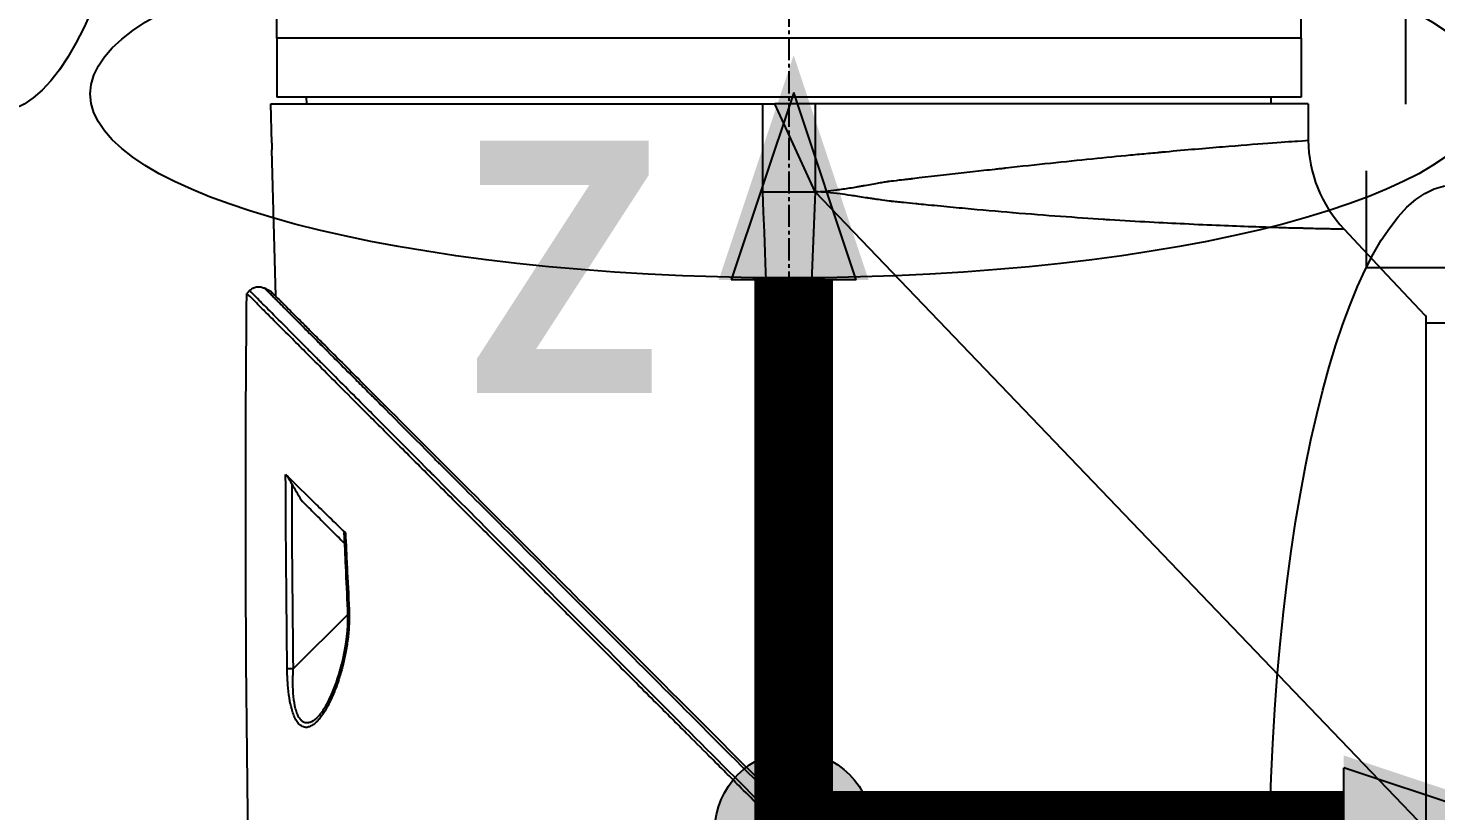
# Model space of a CAD drawing. Header units: millimetres. Extents: x 0 to 4378, y 0 to 2376.
# Drawn here: x 1476.4 to 1583.6, y 1590.4 to 1649.9 of the extents above; entities that cross this region are included whole.
import ezdxf

# ---------------------------------------------------------------- set-up
doc = ezdxf.new("R2010")
doc.units = ezdxf.units.MM
doc.header["$LTSCALE"] = 0.2
doc.linetypes.add('CENTER2', pattern=[1.125, 0.75, -0.125, 0.125, -0.125])
for name, color, linetype in [('02_Center Line', 1, 'CENTER2'), ('07_Special Line2', 76, 'Continuous'), ('12_Before Rev.Num.', 5, 'Continuous'), ('13_After Rev.Num.', 6, 'Continuous')]:
    doc.layers.add(name, color=color, linetype=linetype)
doc.layers.add('14_Mark', color=7, linetype='Continuous', true_color=0xe03c31)
doc.styles.add('Rainbow-5.0 Style', font='malgunsl.ttf')
doc.dimstyles.new('Rainbow-5.0 Style', dxfattribs={"dimtxt": 4, "dimasz": 2.5, "dimexe": 1, "dimexo": 1, "dimgap": 1, "dimtad": 1, "dimdsep": 46, "dimtxsty": 'Rainbow-5.0 Style', "dimcen": 0, "dimclrd": 251, "dimclre": 251, "dimclrt": 7, "dimazin": 3, "dimtp": 0.1, "dimtm": 0.1, "dimtfac": 0.61, "dimtmove": 0, "dimatfit": 3, "dimfxl": 1, "dimlwd": -1, "dimlwe": -1, "dimarcsym": 1})

# ---------------------------------------------------------------- blocks, each defined once
blk = doc.blocks.new('*D124')
at = {"color": 251, "linetype": 'ByBlock', "transparency": 16777216}
for p, q in [((1534.35, 1744.32), (1534.35, 1816.22)), ((1645.05, 1633.62), (1645.05, 1816.22)), ((1544.35, 1812.22), (1635.05, 1812.22))]:
    blk.add_line(p, q, dxfattribs=at)
at = {"color": 251, "transparency": 16777216}
for points in [[(1544.35, 1813.88), (1544.35, 1810.55), (1534.35, 1812.22)], [(1635.05, 1813.88), (1635.05, 1810.55), (1645.05, 1812.22)]]:
    blk.add_solid(points, dxfattribs=at)
at = {"layer": 'Defpoints', "color": 0, "transparency": 16777216}
for p in [(1645.05, 1812.22), (1534.35, 1740.32), (1645.05, 1629.62)]:
    blk.add_point(p, dxfattribs=at)
at = {"color": 7, "transparency": 16777216, "insert": (1589.7, 1824.54), "char_height": 16, "attachment_point": 5, "style": 'Rainbow-5.0 Style'}
blk.add_mtext('110.7', dxfattribs=at)
blk = doc.blocks.new('A$C51789057')
for p, q in [((-149.7, 1046.9), (-149.7, 1048.4)), ((-71.7, 1046.9), (-71.7, 1048.4)), ((-71.7, 1046.9), (-149.7, 1046.9)), ((-71.7, 1046.9), (-149.7, 1046.9)), ((-149.7, 1046.9), (-149.7, 1042.4)), ((-71.7, 1046.9), (-71.7, 1042.4)), ((-150.15, 1041.9), (-112.7, 1041.9)), ((-150.07, 1038.9), (-150.15, 1041.9)), ((-71.7, 1042.4), (-149.7, 1042.4)), ((-147.41, 1041.9), (-147.42, 1042.4)), ((-112.7, 1041.9), (-111.78, 1041.9)), ((-112.7, 1035.2), (-112.7, 1041.9)), ((-108.7, 1041.9), (-111.78, 1041.9)), ((-108.7, 1035.2), (-111.78, 1041.9)), ((-71.18, 1041.9), (-108.7, 1041.9)), ((-108.7, 1041.9), (-108.7, 1035.2)), ((-73.99, 1041.9), (-73.98, 1042.4)), ((-71.18, 1041.9), (-71.16, 1039.12)), ((-149.77, 1027.25), (-150.06, 1038.4)), ((-112.7, 1035.2), (-108.7, 1035.2)), ((-108.7, 1035.2), (-110.6, 988.58)), ((-62.2, 986.72), (-108.7, 1035.2)), ((-68.44, 1032.35), (-65.56, 1029.3)), ((-65.56, 1029.3), (-65.57, 1029.3)), ((-62.27, 1025.8), (-65.57, 1029.3)), ((-151.77, 1027.68), (-151.98, 1027.47)), ((-150.19, 1027.43), (-150.19, 1027.43)), ((-62.2, 1025.73), (-62.2, 986.72)), ((-149.73, 1025.63), (-149.73, 1025.63)), ((-60.7, 1025.2), (-62.2, 1025.2)), ((-146.99, 1010.89), (-146.99, 1010.89)), ((-148.45, 998.9), (-144.27, 1003.07)), ((-111.34, 1001.88), (-111.34, 1001.88)), ((-148.89, 998.46), (-148.89, 998.46)), ((-111.15, 997.21), (-111.15, 997.21)), ((-146.54, 995.28), (-146.54, 995.28)), ((-147.55, 994.46), (-147.55, 994.46)), ((-110.6, 988.58), (-110.62, 988.1))]:
    blk.add_line(p, q)
blk.add_arc((-61.16, 1039.21), 10, 180.5, 223.2998)
for centre, major_axis, ratio, start_param, end_param in [((-62.26, 1025.81), (0.645, -0.685), 0.008693, 4.712313, 4.818503), ((-62.26, 1025.81), (-0.645, 0.685), 0.008695, 1.57072, 1.676912), ((785.76, 1050.58), (813.93, -452.4), 0.999756, 3.693419, 3.696148), ((-143.95, 1006.71), (-0.499, -0.023), 0.017721, 5.66269, 6.283185), ((766.21, 1049.66), (798.98, -438.97), 0.999758, 3.691233, 3.694845), ((-143.79, 1003.43), (-0.499, -0.025), 0.017652, 5.653988, 6.283186)]:
    blk.add_ellipse(centre, major_axis=major_axis, ratio=ratio, start_param=start_param, end_param=end_param)
for points, knots in [([(-150.07, 1038.9), (-150.07, 1038.85), (-150.07, 1038.8), (-150.06, 1038.69), (-150.06, 1038.64), (-150.06, 1038.55), (-150.06, 1038.51), (-150.06, 1038.45), (-150.06, 1038.42), (-150.06, 1038.41), (-150.06, 1038.4), (-150.06, 1038.4), (-150.06, 1038.4), (-150.06, 1038.4), (-150.06, 1038.4), (-150.06, 1038.4), (-150.06, 1038.4), (-150.06, 1038.4)], [-0.15745551, -0.15745551, -0.15745551, -0.15745551, -0.14166117, -0.14166117, -0.12412913, -0.12412913, -0.1081014, -0.1081014, -0.0880942, -0.0880942, -0.08251292, -0.08251292, -0.08028474, -0.08028474, -0.07872837, -0.07872837, -0.07872826, -0.07872826, -0.07872826, -0.07872826]), ([(-108.7, 1035.2), (-108.23, 1035.22), (-107.68, 1035.27), (-106.75, 1035.39), (-106.42, 1035.44), (-105.89, 1035.52), (-105.62, 1035.56), (-105.29, 1035.62), (-105.13, 1035.65), (-105.04, 1035.67), (-105.01, 1035.67), (-104.98, 1035.68), (-104.97, 1035.68), (-104.53, 1035.76), (-104.16, 1035.83), (-103.7, 1035.91), (-103.56, 1035.93), (-103.37, 1035.96), (-103.29, 1035.97), (-103.19, 1035.99), (-103.15, 1035.99), (-103.13, 1036), (-103.12, 1036), (-103.11, 1036), (-103.11, 1036), (-103.03, 1036.01), (-102.83, 1036.03), (-102.37, 1036.09), (-102.19, 1036.11), (-101.87, 1036.15), (-101.76, 1036.16), (-101.59, 1036.18), (-101.49, 1036.19), (-101.38, 1036.2), (-101.32, 1036.21), (-101.29, 1036.21), (-101.28, 1036.22), (-101.27, 1036.22), (-100, 1036.37), (-98.77, 1036.51), (-97, 1036.71), (-96.42, 1036.77), (-95.57, 1036.87), (-95.15, 1036.91), (-94.66, 1036.97), (-94.42, 1036.99), (-94.3, 1037.01), (-94.25, 1037.01), (-94.22, 1037.02), (-94.2, 1037.02), (-91.86, 1037.28), (-89.66, 1037.51), (-86.61, 1037.82), (-85.63, 1037.91), (-84.23, 1038.05), (-83.78, 1038.09), (-83.11, 1038.15), (-82.78, 1038.18), (-82.41, 1038.22), (-82.22, 1038.24), (-82.13, 1038.24), (-82.09, 1038.25), (-82.06, 1038.25), (-82.05, 1038.25), (-80.47, 1038.4), (-79, 1038.52), (-76.37, 1038.74), (-75.21, 1038.83), (-73.27, 1038.98), (-72.5, 1039.03), (-71.44, 1039.1), (-71.16, 1039.12), (-71.16, 1039.12)], [0, 0, 0, 0, 0.03125, 0.03125, 0.046875, 0.046875, 0.054688, 0.058594, 0.060547, 0.061523, 0.062012, 0.062012, 0.0625, 0.0625, 0.078125, 0.078125, 0.085938, 0.085938, 0.089844, 0.091797, 0.092773, 0.093262, 0.093506, 0.093506, 0.09375, 0.09375, 0.109375, 0.109375, 0.117188, 0.117188, 0.121094, 0.121094, 0.123047, 0.124023, 0.124512, 0.124878, 0.124878, 0.125, 0.125, 0.1875, 0.1875, 0.21875, 0.21875, 0.234375, 0.242188, 0.246094, 0.248047, 0.249023, 0.249023, 0.25, 0.25, 0.375, 0.375, 0.4375, 0.4375, 0.46875, 0.46875, 0.484375, 0.492188, 0.496094, 0.498047, 0.499023, 0.499023, 0.5, 0.5, 0.625, 0.625, 0.75, 0.75, 0.875, 0.875, 1, 1, 1, 1]), ([(-68.44, 1032.35), (-68.44, 1032.35), (-68.49, 1032.35), (-68.62, 1032.35), (-68.69, 1032.35), (-68.77, 1032.36), (-68.87, 1032.36), (-68.92, 1032.36), (-68.98, 1032.36), (-69.04, 1032.36), (-69.07, 1032.36), (-69.1, 1032.36), (-69.13, 1032.36), (-69.15, 1032.36), (-69.17, 1032.36), (-69.19, 1032.36), (-69.19, 1032.36), (-69.2, 1032.36), (-69.21, 1032.36), (-69.22, 1032.36), (-69.22, 1032.36), (-69.23, 1032.36), (-69.23, 1032.36), (-69.23, 1032.36), (-69.23, 1032.36), (-69.23, 1032.36), (-69.24, 1032.36), (-69.24, 1032.36), (-69.36, 1032.37), (-69.49, 1032.37), (-69.66, 1032.37), (-69.74, 1032.37), (-69.83, 1032.38), (-69.92, 1032.38), (-69.97, 1032.38), (-70.02, 1032.38), (-70.07, 1032.38), (-70.1, 1032.38), (-70.13, 1032.38), (-70.15, 1032.38), (-70.17, 1032.38), (-70.18, 1032.38), (-70.19, 1032.38), (-70.2, 1032.38), (-70.21, 1032.38), (-70.22, 1032.38), (-70.22, 1032.38), (-70.23, 1032.38), (-70.23, 1032.38), (-70.23, 1032.38), (-70.24, 1032.38), (-70.24, 1032.38), (-70.38, 1032.39), (-70.55, 1032.39), (-70.78, 1032.4), (-70.89, 1032.4), (-71.02, 1032.4), (-71.16, 1032.41), (-71.23, 1032.41), (-71.3, 1032.41), (-71.38, 1032.41), (-71.41, 1032.41), (-71.45, 1032.41), (-71.49, 1032.41), (-71.51, 1032.42), (-71.53, 1032.42), (-71.55, 1032.42), (-71.57, 1032.42), (-71.58, 1032.42), (-71.59, 1032.42), (-71.6, 1032.42), (-71.61, 1032.42), (-71.62, 1032.42), (-71.98, 1032.43), (-72.33, 1032.44), (-72.63, 1032.44), (-72.92, 1032.45), (-73.17, 1032.46), (-73.36, 1032.47), (-73.36, 1032.47), (-73.36, 1032.47), (-73.37, 1032.47), (-73.37, 1032.47), (-73.39, 1032.47), (-73.4, 1032.47), (-73.73, 1032.48), (-74.06, 1032.49), (-74.4, 1032.5), (-74.73, 1032.51), (-75.07, 1032.52), (-75.4, 1032.53), (-75.42, 1032.53), (-75.44, 1032.53), (-75.47, 1032.53), (-76.21, 1032.56), (-77.01, 1032.59), (-77.87, 1032.63), (-78.72, 1032.66), (-79.62, 1032.7), (-80.58, 1032.75), (-80.59, 1032.75), (-80.59, 1032.75), (-80.6, 1032.75), (-82.24, 1032.83), (-84.13, 1032.93), (-86.3, 1033.06), (-86.45, 1033.07), (-86.61, 1033.08), (-86.77, 1033.09), (-88.81, 1033.23), (-91.1, 1033.39), (-93.64, 1033.6), (-93.65, 1033.61), (-93.66, 1033.61), (-93.67, 1033.61), (-94.84, 1033.7), (-96.05, 1033.81), (-97.28, 1033.92), (-97.89, 1033.98), (-98.52, 1034.04), (-99.14, 1034.1), (-99.46, 1034.13), (-99.78, 1034.16), (-100.09, 1034.19), (-100.33, 1034.21), (-100.57, 1034.24), (-100.81, 1034.26), (-100.89, 1034.27), (-100.97, 1034.28), (-101.05, 1034.28), (-101.36, 1034.31), (-101.68, 1034.35), (-101.99, 1034.38), (-102.15, 1034.39), (-102.31, 1034.41), (-102.47, 1034.43), (-102.55, 1034.43), (-102.63, 1034.44), (-102.71, 1034.45), (-102.75, 1034.46), (-102.79, 1034.46), (-102.83, 1034.46), (-102.86, 1034.47), (-102.9, 1034.47), (-102.94, 1034.48), (-102.96, 1034.48), (-102.96, 1034.48), (-102.96, 1034.48), (-103.09, 1034.49), (-103.3, 1034.52), (-103.61, 1034.56), (-103.77, 1034.59), (-103.96, 1034.61), (-104.17, 1034.65), (-104.27, 1034.66), (-104.38, 1034.68), (-104.5, 1034.7), (-104.56, 1034.71), (-104.62, 1034.71), (-104.69, 1034.72), (-104.72, 1034.73), (-104.75, 1034.73), (-104.78, 1034.74), (-104.8, 1034.74), (-104.81, 1034.74), (-104.83, 1034.75), (-104.84, 1034.75), (-104.84, 1034.75), (-104.85, 1034.75), (-104.86, 1034.75), (-104.87, 1034.75), (-104.88, 1034.75), (-105.28, 1034.82), (-105.64, 1034.87), (-105.96, 1034.92), (-106.28, 1034.97), (-106.56, 1035.01), (-106.8, 1035.04), (-106.8, 1035.04), (-106.8, 1035.04), (-106.81, 1035.04), (-107.15, 1035.08), (-107.48, 1035.12), (-107.79, 1035.14), (-108.11, 1035.17), (-108.41, 1035.19), (-108.7, 1035.2)], [0, 0, 0, 0, 0.0625, 0.0625, 0.0625, 0.09375, 0.09375, 0.09375, 0.109375, 0.109375, 0.109375, 0.117187, 0.117187, 0.117187, 0.121094, 0.121094, 0.121094, 0.123047, 0.123047, 0.123047, 0.124023, 0.124023, 0.124023, 0.124512, 0.124512, 0.124512, 0.125, 0.125, 0.125, 0.15625, 0.15625, 0.15625, 0.171875, 0.171875, 0.171875, 0.179687, 0.179687, 0.179687, 0.183594, 0.183594, 0.183594, 0.185547, 0.185547, 0.185547, 0.186523, 0.186523, 0.186523, 0.187256, 0.187256, 0.187256, 0.1875, 0.1875, 0.1875, 0.21875, 0.21875, 0.21875, 0.234375, 0.234375, 0.234375, 0.242187, 0.242187, 0.242187, 0.246094, 0.246094, 0.246094, 0.248047, 0.248047, 0.248047, 0.249023, 0.249023, 0.249023, 0.25, 0.25, 0.25, 0.28125, 0.28125, 0.28125, 0.312012, 0.312012, 0.312012, 0.312378, 0.312378, 0.312378, 0.313476, 0.313476, 0.313476, 0.34375, 0.34375, 0.34375, 0.373047, 0.373047, 0.373047, 0.375, 0.375, 0.375, 0.4375, 0.4375, 0.4375, 0.499512, 0.499512, 0.499512, 0.5, 0.5, 0.5, 0.625, 0.625, 0.625, 0.633846, 0.633846, 0.633846, 0.749512, 0.749512, 0.749512, 0.75, 0.75, 0.75, 0.8125, 0.8125, 0.8125, 0.84375, 0.84375, 0.84375, 0.859375, 0.859375, 0.859375, 0.871094, 0.871094, 0.871094, 0.875, 0.875, 0.875, 0.890625, 0.890625, 0.890625, 0.898438, 0.898438, 0.898438, 0.902344, 0.902344, 0.902344, 0.904297, 0.904297, 0.904297, 0.906128, 0.906128, 0.906128, 0.907048, 0.907048, 0.907048, 0.921875, 0.921875, 0.921875, 0.929688, 0.929688, 0.929688, 0.933594, 0.933594, 0.933594, 0.935547, 0.935547, 0.935547, 0.936523, 0.936523, 0.936523, 0.937012, 0.937012, 0.937012, 0.937256, 0.937256, 0.937256, 0.9375, 0.9375, 0.9375, 0.953125, 0.953125, 0.953125, 0.968506, 0.968506, 0.968506, 0.96875, 0.96875, 0.96875, 0.984375, 0.984375, 0.984375, 1, 1, 1, 1]), ([(-151.77, 1027.68), (-151.73, 1027.71), (-151.69, 1027.75), (-151.65, 1027.77), (-151.61, 1027.8), (-151.57, 1027.83), (-151.53, 1027.86), (-151.48, 1027.88), (-151.43, 1027.9), (-151.38, 1027.92), (-151.33, 1027.94), (-151.28, 1027.95), (-151.23, 1027.96), (-151.18, 1027.97), (-151.12, 1027.97), (-151.07, 1027.97), (-151.02, 1027.97), (-150.97, 1027.97), (-150.92, 1027.96), (-150.87, 1027.95), (-150.82, 1027.94), (-150.77, 1027.93), (-150.72, 1027.91), (-150.67, 1027.9), (-150.63, 1027.88)], [0.00001, 0.00001, 0.00001, 0.00001, 0.125, 0.125, 0.125, 0.25, 0.25, 0.25, 0.375, 0.375, 0.375, 0.5, 0.5, 0.5, 0.625, 0.625, 0.625, 0.75, 0.75, 0.75, 0.875, 0.875, 0.875, 1, 1, 1, 1]), ([(-150.63, 1027.88), (-150.63, 1027.87), (-150.56, 1027.81), (-150.4, 1027.65), (-150.4, 1027.64), (-150.39, 1027.64), (-150.39, 1027.63), (-150.3, 1027.55), (-150.19, 1027.44), (-150.06, 1027.3), (-149.99, 1027.23), (-149.91, 1027.16), (-149.83, 1027.08), (-149.79, 1027.03), (-149.75, 1026.99), (-149.7, 1026.95), (-149.68, 1026.92), (-149.66, 1026.9), (-149.64, 1026.88), (-149.64, 1026.88), (-149.63, 1026.88), (-149.63, 1026.88), (-149.61, 1026.85), (-149.58, 1026.82), (-149.56, 1026.81), (-149.34, 1026.59), (-149.03, 1026.27), (-148.56, 1025.8), (-148.32, 1025.56), (-148.05, 1025.29), (-147.72, 1024.96), (-147.56, 1024.8), (-147.39, 1024.62), (-147.2, 1024.43), (-147.1, 1024.34), (-147.01, 1024.24), (-146.91, 1024.14), (-146.86, 1024.09), (-146.81, 1024.04), (-146.75, 1023.99), (-146.73, 1023.97), (-146.71, 1023.95), (-146.69, 1023.93), (-146.69, 1023.92), (-146.68, 1023.92), (-146.68, 1023.91), (-146.65, 1023.88), (-146.6, 1023.83), (-146.6, 1023.83), (-146.45, 1023.69), (-146.07, 1023.31), (-145.38, 1022.61), (-145.03, 1022.26), (-144.61, 1021.84), (-144.09, 1021.32), (-143.83, 1021.06), (-143.54, 1020.77), (-143.23, 1020.46), (-143.08, 1020.31), (-142.92, 1020.14), (-142.75, 1019.98), (-142.67, 1019.89), (-142.58, 1019.81), (-142.49, 1019.72), (-142.45, 1019.68), (-142.41, 1019.63), (-142.36, 1019.59), (-142.35, 1019.57), (-142.33, 1019.55), (-142.31, 1019.54), (-142.31, 1019.53), (-142.3, 1019.53), (-142.29, 1019.52), (-142.27, 1019.49), (-142.23, 1019.46), (-142.22, 1019.45), (-141.54, 1018.76), (-140.18, 1017.41), (-137.94, 1015.16), (-137.78, 1015), (-137.62, 1014.83), (-137.45, 1014.66), (-137.36, 1014.58), (-137.28, 1014.49), (-137.19, 1014.41), (-137.14, 1014.36), (-137.1, 1014.32), (-137.06, 1014.27), (-137.04, 1014.25), (-137.01, 1014.23), (-136.99, 1014.21), (-136.96, 1014.18), (-136.93, 1014.15), (-136.92, 1014.14), (-134.34, 1011.56), (-130.97, 1008.18), (-126.74, 1003.94), (-126.1, 1003.3), (-125.43, 1002.64), (-124.75, 1001.95), (-120.95, 998.15), (-116.53, 993.72), (-111.58, 988.77)], [0, 0, 0, 0, 0.06075, 0.06075, 0.06075, 0.0625, 0.0625, 0.0625, 0.09375, 0.09375, 0.09375, 0.109375, 0.109375, 0.109375, 0.117188, 0.117188, 0.117188, 0.120939, 0.120939, 0.120939, 0.121094, 0.121094, 0.121094, 0.125, 0.125, 0.125, 0.1875, 0.1875, 0.1875, 0.21875, 0.21875, 0.21875, 0.234375, 0.234375, 0.234375, 0.242188, 0.242188, 0.242188, 0.246094, 0.246094, 0.246094, 0.247666, 0.247666, 0.247666, 0.248047, 0.248047, 0.248047, 0.25, 0.25, 0.25, 0.3125, 0.3125, 0.3125, 0.34375, 0.34375, 0.34375, 0.359375, 0.359375, 0.359375, 0.367187, 0.367187, 0.367187, 0.371094, 0.371094, 0.371094, 0.373047, 0.373047, 0.373047, 0.373765, 0.373765, 0.373765, 0.374023, 0.374023, 0.374023, 0.37516, 0.37516, 0.37516, 0.484375, 0.484375, 0.484375, 0.492187, 0.492187, 0.492187, 0.496094, 0.496094, 0.496094, 0.498047, 0.498047, 0.498047, 0.498931, 0.498931, 0.498931, 0.5, 0.5, 0.5, 0.75, 0.75, 0.75, 0.788006, 0.788006, 0.788006, 1, 1, 1, 1]), ([(-111.59, 987.09), (-111.63, 987.13), (-111.68, 987.18), (-111.77, 987.27), (-111.82, 987.32), (-111.95, 987.45), (-112.05, 987.55), (-112.32, 987.82), (-112.5, 988), (-112.81, 988.31), (-112.93, 988.43), (-113.54, 989.04), (-114.03, 989.53), (-114.84, 990.34), (-115.17, 990.67), (-115.93, 991.43), (-116.36, 991.86), (-117.37, 992.87), (-117.94, 993.44), (-119.29, 994.78), (-120.05, 995.55), (-121.83, 997.33), (-122.84, 998.34), (-124.41, 999.91), (-124.99, 1000.49), (-126.21, 1001.71), (-126.85, 1002.35), (-127.84, 1003.34), (-128.18, 1003.68), (-129.3, 1004.8), (-130.07, 1005.57), (-131.71, 1007.21), (-132.57, 1008.07), (-134.4, 1009.9), (-135.36, 1010.86), (-136.79, 1012.29), (-137.29, 1012.79), (-138.69, 1014.19), (-139.59, 1015.09), (-141.27, 1016.77), (-142.06, 1017.56), (-143.48, 1018.98), (-144.12, 1019.62), (-145.28, 1020.77), (-145.79, 1021.29), (-147.15, 1022.65), (-147.94, 1023.44), (-149.16, 1024.66), (-149.64, 1025.13), (-150.36, 1025.86), (-150.64, 1026.13), (-151.05, 1026.55), (-151.21, 1026.71), (-151.56, 1027.06), (-151.71, 1027.21), (-151.87, 1027.37), (-151.91, 1027.41), (-151.95, 1027.45), (-151.96, 1027.46), (-151.97, 1027.47), (-151.97, 1027.47), (-151.97, 1027.47), (-151.97, 1027.47), (-151.97, 1027.47), (-151.98, 1027.47), (-151.98, 1027.47), (-151.98, 1027.47), (-151.98, 1027.47)], [-7.729592, -7.729592, -7.729592, -7.729592, -7.71044, -7.71044, -7.69072, -7.69072, -7.65201, -7.65201, -7.574312, -7.574312, -7.522506, -7.522506, -7.315221, -7.315221, -7.177151, -7.177151, -6.993063, -6.993063, -6.7477, -6.7477, -6.420577, -6.420577, -5.984557, -5.984557, -5.735856, -5.735856, -5.451942, -5.451942, -5.300422, -5.300422, -4.9539, -4.9539, -4.557704, -4.557704, -4.105179, -4.105179, -3.863816, -3.863816, -3.40942, -3.40942, -2.98401, -2.98401, -2.611687, -2.611687, -2.28576, -2.28576, -1.715015, -1.715015, -1.28633, -1.28633, -0.964845, -0.964845, -0.723574, -0.723574, -0.36177, -0.36177, -0.180858, -0.180858, -0.090444, -0.090444, -0.045229, -0.045229, -0.022617, -0.022617, -0.011309, -0.011309, -0.000284, -0.000284, -0.000284, -0.000284]), ([(-112.28, 988.1), (-116.87, 992.7), (-121.34, 997.18), (-125.57, 1001.41), (-129.96, 1005.81), (-134.09, 1009.95), (-137.76, 1013.63), (-137.82, 1013.68), (-137.9, 1013.76), (-137.93, 1013.79), (-137.97, 1013.83), (-138.01, 1013.87), (-138.04, 1013.91), (-139.06, 1014.93), (-140.47, 1016.34), (-142.13, 1018.01), (-142.52, 1018.39), (-142.91, 1018.79), (-143.32, 1019.2), (-143.82, 1019.7), (-144.34, 1020.22), (-144.87, 1020.75), (-145.34, 1021.23), (-145.82, 1021.71), (-146.3, 1022.18), (-146.53, 1022.42), (-146.77, 1022.66), (-147.01, 1022.9), (-147.13, 1023.02), (-147.24, 1023.13), (-147.36, 1023.25), (-147.48, 1023.37), (-147.6, 1023.5), (-147.71, 1023.6), (-147.73, 1023.62), (-147.74, 1023.64), (-147.76, 1023.66), (-149.18, 1025.08), (-150.14, 1026.05), (-150.76, 1026.66), (-150.84, 1026.75), (-150.92, 1026.83), (-151, 1026.91), (-151.24, 1027.15), (-151.42, 1027.33), (-151.54, 1027.45), (-151.71, 1027.62), (-151.76, 1027.67), (-151.77, 1027.68)], [0, 0, 0, 0, 0.2431558, 0.2431558, 0.2431558, 0.4960937, 0.4960937, 0.4960937, 0.4998798, 0.4998798, 0.4998798, 0.5044509, 0.5044509, 0.5044509, 0.625, 0.625, 0.625, 0.6529348, 0.6529348, 0.6529348, 0.6875, 0.6875, 0.6875, 0.71875, 0.71875, 0.71875, 0.734375, 0.734375, 0.734375, 0.7421875, 0.7421875, 0.7421875, 0.75, 0.75, 0.75, 0.7513839, 0.7513839, 0.7513839, 0.8597114, 0.8597114, 0.8597114, 0.875, 0.875, 0.875, 0.9263298, 0.9263298, 0.9263298, 0.9999459, 0.9999459, 0.9999459, 0.9999459]), ([(-150.19, 1027.66), (-150.19, 1027.66), (-150.16, 1027.63), (-150.04, 1027.52), (-149.95, 1027.43), (-149.6, 1027.08), (-149.25, 1026.73), (-148.5, 1025.98), (-148.16, 1025.64), (-147.56, 1025.04), (-147.32, 1024.8), (-146.8, 1024.28), (-146.51, 1023.99), (-145.38, 1022.86), (-144.46, 1021.93), (-142.88, 1020.36), (-142.29, 1019.77), (-138.17, 1015.65), (-133.78, 1011.26), (-128.16, 1005.64), (-127.55, 1005.03), (-125.6, 1003.08), (-124.25, 1001.73), (-121.4, 998.88), (-119.91, 997.39), (-116.78, 994.26), (-115.15, 992.62), (-113.09, 990.57), (-112.67, 990.15), (-111.93, 989.41), (-111.64, 989.12), (-111.13, 988.61), (-110.88, 988.36), (-110.53, 988.01), (-110.5, 987.98), (-110.08, 987.56), (-109.9, 987.38), (-109.53, 987.01), (-109.34, 986.82), (-109.02, 986.5), (-108.88, 986.36), (-108.65, 986.13), (-108.55, 986.03), (-108.36, 985.84), (-108.26, 985.74), (-107.87, 985.35), (-107.57, 985.05), (-106.89, 984.37), (-106.48, 983.96), (-104.43, 981.91), (-102.79, 980.27), (-99.66, 977.14), (-98.15, 975.63), (-93.93, 971.41), (-91.23, 968.71), (-88.1, 965.58), (-87.55, 965.03), (-85.96, 963.44), (-84.93, 962.41), (-82.06, 959.54), (-80.29, 957.77), (-77.97, 955.45), (-77.31, 954.79), (-76.14, 953.62), (-75.61, 953.09), (-74.67, 952.15), (-74.24, 951.72), (-73.14, 950.62), (-72.49, 949.97), (-71.5, 948.98), (-71.12, 948.6), (-70.66, 948.14), (-70.54, 948.02), (-70.24, 947.72), (-70.07, 947.55), (-69.7, 947.18), (-69.53, 947.01), (-69.35, 946.83), (-69.31, 946.79), (-69.27, 946.75), (-69.26, 946.74), (-69.25, 946.73), (-69.24, 946.72), (-69.24, 946.72), (-69.24, 946.72), (-69.24, 946.72), (-69.24, 946.72), (-69.24, 946.72), (-69.24, 946.72), (-69.24, 946.72)], [0, 0, 0, 0, 0.264332, 0.264332, 0.528758, 0.528758, 1.056139, 1.056139, 1.406505, 1.406505, 1.606603, 1.606603, 1.835356, 1.835356, 2.445847, 2.445847, 2.794554, 2.794554, 4.769924, 4.769924, 5.00797, 5.00797, 5.526041, 5.526041, 6.089229, 6.089229, 6.695329, 6.695329, 6.850985, 6.850985, 6.965758, 6.965758, 7.072004, 7.072004, 7.117238, 7.117238, 7.152898, 7.152898, 7.188974, 7.188974, 7.2161, 7.2161, 7.234487, 7.234487, 7.254339, 7.254339, 7.310164, 7.310164, 7.395171, 7.395171, 7.733586, 7.733586, 8.048233, 8.048233, 8.627304, 8.627304, 8.751092, 8.751092, 8.989797, 8.989797, 9.432477, 9.432477, 9.613385, 9.613385, 9.771568, 9.771568, 9.909899, 9.909899, 10.152258, 10.152258, 10.334616, 10.334616, 10.403043, 10.403043, 10.523121, 10.523121, 10.703617, 10.703617, 10.793786, 10.793786, 10.838901, 10.838901, 10.861447, 10.861447, 10.872715, 10.872715, 10.878346, 10.878346, 10.883825, 10.883825, 10.883825, 10.883825]), ([(-149.02, 1013.68), (-149.01, 1013.67), (-148.99, 1013.65), (-148.96, 1013.62), (-148.95, 1013.59), (-148.89, 1013.52), (-148.84, 1013.45), (-148.72, 1013.26), (-148.64, 1013.13), (-148.56, 1012.99)], [0, 0, 0, 0, 0.00895126, 0.00895126, 0.01944765, 0.01944765, 0.04220813, 0.04220813, 0.0762287, 0.0762287, 0.0762287, 0.0762287]), ([(-149.02, 1013.68), (-148.56, 1013.25), (-147.87, 1012.56), (-146.32, 1011.05), (-145.48, 1010.25), (-144.47, 1009.24)], [0.0000029, 0.0000029, 0.0000029, 0.0000029, 0.3832328, 0.3832328, 0.6375563, 0.6375563, 0.6375563, 0.6375563]), ([(-148.56, 1012.99), (-148.44, 1012.78), (-148.32, 1012.58), (-148.08, 1012.16), (-147.96, 1011.95), (-147.84, 1011.75)], [-0.1435857, -0.1435857, -0.1435857, -0.1435857, -0.0718018, -0.0718018, -0.0000074, -0.0000074, -0.0000074, -0.0000074]), ([(-147.84, 1011.75), (-147.54, 1011.44), (-147.23, 1011.13), (-146.89, 1010.8), (-146.51, 1010.41), (-146.11, 1010.01), (-145.7, 1009.6), (-145.68, 1009.58), (-145.67, 1009.57), (-145.66, 1009.56), (-145.29, 1009.19), (-144.91, 1008.82), (-144.52, 1008.43)], [0.0000092, 0.0000092, 0.0000092, 0.0000092, 0.2496691, 0.2496691, 0.2496691, 0.5366951, 0.5366951, 0.5366951, 0.5448948, 0.5448948, 0.5448948, 0.7978255, 0.7978255, 0.7978255, 0.7978255]), ([(-144.56, 1009.25), (-144.56, 1009.27), (-144.56, 1009.28), (-144.55, 1009.29), (-144.54, 1009.29), (-144.52, 1009.28), (-144.51, 1009.27), (-144.49, 1009.26), (-144.48, 1009.25), (-144.47, 1009.24)], [0.12759986, 0.12759986, 0.12759986, 0.12759986, 0.14159583, 0.14159583, 0.15768994, 0.15768994, 0.1672569, 0.1672569, 0.17680899, 0.17680899, 0.17680899, 0.17680899]), ([(-144.19, 1003.41), (-144.17, 1003.05), (-144.17, 1002.66), (-144.19, 1002.29), (-144.21, 1001.9), (-144.24, 1001.52), (-144.28, 1001.18), (-144.28, 1001.16), (-144.29, 1001.15), (-144.29, 1001.14), (-144.33, 1000.79), (-144.39, 1000.44), (-144.45, 1000.1), (-144.52, 999.77), (-144.59, 999.44), (-144.67, 999.13), (-144.67, 999.11), (-144.68, 999.09), (-144.68, 999.07), (-144.77, 998.73), (-144.87, 998.41), (-144.97, 998.09), (-145.05, 997.86), (-145.13, 997.63), (-145.22, 997.39), (-145.25, 997.31), (-145.28, 997.24), (-145.31, 997.16), (-145.39, 996.96), (-145.47, 996.77), (-145.56, 996.59), (-145.67, 996.34), (-145.78, 996.13), (-145.91, 995.9), (-145.98, 995.77), (-146.05, 995.66), (-146.12, 995.55), (-146.18, 995.46), (-146.24, 995.37), (-146.31, 995.28), (-146.39, 995.17), (-146.46, 995.08), (-146.54, 995), (-146.56, 994.98), (-146.58, 994.95), (-146.6, 994.93), (-146.65, 994.88), (-146.7, 994.83), (-146.76, 994.78), (-146.85, 994.7), (-146.93, 994.64), (-147.02, 994.59), (-147.05, 994.57), (-147.09, 994.55), (-147.12, 994.53), (-147.16, 994.51), (-147.21, 994.49), (-147.27, 994.48), (-147.31, 994.47), (-147.35, 994.46), (-147.39, 994.45), (-147.48, 994.44), (-147.56, 994.45), (-147.65, 994.48), (-147.71, 994.49), (-147.76, 994.52), (-147.82, 994.56), (-147.85, 994.57), (-147.88, 994.59), (-147.91, 994.62), (-147.99, 994.68), (-148.07, 994.76), (-148.14, 994.87), (-148.21, 994.97), (-148.28, 995.09), (-148.34, 995.22), (-148.34, 995.23), (-148.35, 995.24), (-148.35, 995.25), (-148.4, 995.37), (-148.46, 995.51), (-148.5, 995.66), (-148.58, 995.91), (-148.64, 996.18), (-148.69, 996.41), (-148.7, 996.5), (-148.72, 996.58), (-148.73, 996.67), (-148.79, 997), (-148.82, 997.35), (-148.85, 997.67), (-148.85, 997.7), (-148.85, 997.73), (-148.86, 997.77), (-148.86, 997.86), (-148.87, 997.95), (-148.87, 998.05), (-148.88, 998.13), (-148.88, 998.21), (-148.89, 998.29), (-148.89, 998.3), (-148.89, 998.31), (-148.89, 998.33), (-148.89, 998.5), (-148.9, 998.67), (-148.9, 998.9)], [0, 0, 0, 0, 0.06061, 0.06061, 0.06061, 0.122541, 0.122541, 0.122541, 0.125, 0.125, 0.125, 0.18804, 0.18804, 0.18804, 0.25, 0.25, 0.25, 0.254168, 0.254168, 0.254168, 0.323919, 0.323919, 0.323919, 0.375, 0.375, 0.375, 0.39207, 0.39207, 0.39207, 0.4375, 0.4375, 0.4375, 0.5, 0.5, 0.5, 0.533908, 0.533908, 0.533908, 0.5625, 0.5625, 0.5625, 0.59375, 0.59375, 0.59375, 0.602455, 0.602455, 0.602455, 0.625, 0.625, 0.625, 0.65625, 0.65625, 0.65625, 0.669312, 0.669312, 0.669312, 0.6875, 0.6875, 0.6875, 0.700546, 0.700546, 0.700546, 0.731289, 0.731289, 0.731289, 0.75, 0.75, 0.75, 0.759109, 0.759109, 0.759109, 0.785061, 0.785061, 0.785061, 0.81088, 0.81088, 0.81088, 0.8125, 0.8125, 0.8125, 0.835978, 0.835978, 0.835978, 0.875, 0.875, 0.875, 0.888263, 0.888263, 0.888263, 0.9375, 0.9375, 0.9375, 0.942362, 0.942362, 0.942362, 0.956225, 0.956225, 0.956225, 0.96875, 0.96875, 0.96875, 0.970886, 0.970886, 0.970886, 1, 1, 1, 1]), ([(-146.54, 995.28), (-146.38, 995.45), (-146.21, 995.68), (-145.84, 996.29), (-145.64, 996.69), (-145.18, 997.78), (-144.93, 998.51), (-144.48, 1000.34), (-144.3, 1001.49), (-144.27, 1002.9), (-144.27, 1003.15), (-144.29, 1003.4)], [0, 0, 0, 0, 0.1280207, 0.1280207, 0.2959551, 0.2959551, 0.5548107, 0.5548107, 0.9047075, 0.9047075, 0.9800568, 0.9800568, 0.9800568, 0.9800568]), ([(-146.54, 995.28), (-146.7, 995.11), (-146.87, 994.97), (-147.04, 994.88), (-147.12, 994.84), (-147.21, 994.81), (-147.29, 994.79), (-147.37, 994.78), (-147.46, 994.78), (-147.54, 994.8), (-147.62, 994.82), (-147.69, 994.86), (-147.77, 994.91), (-147.84, 994.97), (-147.91, 995.05), (-147.97, 995.14), (-148.03, 995.23), (-148.08, 995.34), (-148.13, 995.46), (-148.18, 995.58), (-148.22, 995.72), (-148.26, 995.86), (-148.33, 996.15), (-148.38, 996.47), (-148.42, 996.8), (-148.45, 997.14), (-148.46, 997.48), (-148.47, 997.83), (-148.47, 997.91), (-148.47, 998), (-148.47, 998.09), (-148.47, 998.17), (-148.47, 998.26), (-148.46, 998.34)], [0.5829555, 0.5829555, 0.5829555, 0.5829555, 0.6456407, 0.6456407, 0.6456407, 0.6779228, 0.6779228, 0.6779228, 0.7102048, 0.7102048, 0.7102048, 0.7424869, 0.7424869, 0.7424869, 0.7747689, 0.7747689, 0.7747689, 0.8070509, 0.8070509, 0.8070509, 0.839333, 0.839333, 0.839333, 0.903897, 0.903897, 0.903897, 0.9684611, 0.9684611, 0.9684611, 0.9846021, 0.9846021, 0.9846021, 1, 1, 1, 1]), ([(-111.58, 988.77), (-111.59, 988.77), (-111.61, 988.75), (-111.62, 988.74), (-111.64, 988.72), (-111.66, 988.71), (-111.68, 988.69), (-111.7, 988.66), (-111.73, 988.64), (-111.75, 988.61), (-111.78, 988.59), (-111.81, 988.56), (-111.84, 988.53), (-111.87, 988.5), (-111.91, 988.46), (-111.94, 988.43), (-111.98, 988.39), (-112.02, 988.36), (-112.05, 988.32), (-112.09, 988.28), (-112.13, 988.24), (-112.17, 988.21), (-112.2, 988.17), (-112.24, 988.13), (-112.28, 988.1)], [0, 0, 0, 0, 0.125, 0.125, 0.125, 0.25, 0.25, 0.25, 0.375, 0.375, 0.375, 0.5, 0.5, 0.5, 0.625, 0.625, 0.625, 0.75, 0.75, 0.75, 0.875, 0.875, 0.875, 1, 1, 1, 1]), ([(-110.94, 988.13), (-111.01, 988.2), (-111.08, 988.27), (-111.16, 988.35), (-111.19, 988.38), (-111.23, 988.42), (-111.26, 988.45), (-111.37, 988.56), (-111.48, 988.67), (-111.58, 988.77)], [0, 0, 0, 0, 0.33333, 0.33333, 0.33333, 0.5, 0.5, 0.5, 1, 1, 1, 1]), ([(-111.63, 987.45), (-111.59, 987.48), (-111.55, 987.52), (-111.52, 987.56), (-111.48, 987.59), (-111.44, 987.63), (-111.4, 987.67), (-111.37, 987.71), (-111.33, 987.74), (-111.3, 987.78), (-111.26, 987.81), (-111.23, 987.85), (-111.19, 987.88), (-111.16, 987.91), (-111.13, 987.94), (-111.11, 987.97), (-111.08, 987.99), (-111.05, 988.02), (-111.03, 988.04), (-111.01, 988.06), (-110.99, 988.08), (-110.98, 988.09), (-110.96, 988.11), (-110.95, 988.12), (-110.94, 988.13)], [0, 0, 0, 0, 0.125, 0.125, 0.125, 0.25, 0.25, 0.25, 0.375, 0.375, 0.375, 0.5, 0.5, 0.5, 0.625, 0.625, 0.625, 0.75, 0.75, 0.75, 0.875, 0.875, 0.875, 1, 1, 1, 1])]:
    blk.add_open_spline(points, degree=3, knots=knots)
for points in [[(-110.78, 988.26), (-111.39, 1003.09), (-112.03, 1018.73), (-112.7, 1035.2)], [(-150.63, 1027.88), (-150.48, 1027.81), (-150.33, 1027.74), (-150.19, 1027.66)], [(-151.06, 954.09), (-151.92, 978.54), (-152.22, 1003.01), (-151.98, 1027.47)], [(-150.19, 1027.66), (-150.19, 1027.66), (-150.19, 1027.66), (-149.77, 1027.25)], [(-148.9, 998.9), (-148.96, 1003.82), (-149, 1008.75), (-149.02, 1013.68)], [(-148.56, 1012.99), (-148.55, 1008.29), (-148.51, 1003.59), (-148.45, 998.9)], [(-144.44, 1006.69), (-144.48, 1007.55), (-144.52, 1008.4), (-144.56, 1009.25)], [(-144.29, 1003.4), (-144.34, 1004.5), (-144.39, 1005.59), (-144.44, 1006.69)], [(-148.45, 998.9), (-148.63, 998.89), (-148.83, 998.89), (-148.9, 998.9)], [(-148.46, 998.34), (-148.46, 998.52), (-148.45, 998.71), (-148.45, 998.9)], [(-110.74, 987.93), (-110.81, 988), (-110.88, 988.06), (-110.94, 988.13)]]:
    blk.add_open_spline(points, degree=3)
at = {"layer": '02_Center Line', "ltscale": 11.288275}
blk.add_line((-110.7, 1151.05), (-110.7, 925.92), dxfattribs=at)
blk = doc.blocks.new('A$C19ebd0c3_1234')
for q in [(46.93, -0.78), (54.3, 6.59)]:
    blk.add_line((46.93, 6.59), q)
blk.add_ellipse((0, 0), major_axis=(53.19, 0), ratio=0.263273)
blk = doc.blocks.new('A$C3a293ff3')
at = {"layer": '07_Special Line2'}
blk.add_hatch(color=256, dxfattribs=at).paths.add_polyline_path([(49.156, 0), (34.9, 4.752), (34.9, -4.752)])
at = {"layer": '12_Before Rev.Num.'}
blk.add_hatch(color=256, dxfattribs=at).paths.add_polyline_path([(0, 49.156), (-4.752, 34.9), (4.752, 34.9)])
at = {"layer": '14_Mark'}
h = blk.add_hatch(color=256, dxfattribs=at)
h.dxf.hatch_style = 1
h.paths.add_polyline_path([(5, 0, 1), (-5, 0, 1)])
at = {"layer": '07_Special Line2'}
for p, q in [((34.9, -3.96), (34.9, 3.96)), ((46.78, 0), (34.9, 3.96)), ((34.9, -3.96), (46.78, 0))]:
    blk.add_line(p, q, dxfattribs=at)
at = {"layer": '07_Special Line2', "const_width": 5}
blk.add_lwpolyline([(34.9, 0), (0, 0)], dxfattribs=at)
at = {"layer": '12_Before Rev.Num.'}
for p, q in [((0, 46.78), (-3.96, 34.9)), ((3.96, 34.9), (0, 46.78)), ((3.96, 34.9), (-3.96, 34.9))]:
    blk.add_line(p, q, dxfattribs=at)
at = {"layer": '12_Before Rev.Num.', "const_width": 5}
blk.add_lwpolyline([(0, 34.9), (0, 0)], dxfattribs=at)
at = {"layer": '14_Mark'}
blk.add_circle((0, 0), 5, dxfattribs=at)
at = {"layer": '07_Special Line2', "insert": (34.529, -17.308), "char_height": 16, "attachment_point": 4, "style": 'Rainbow-5.0 Style'}
blk.add_mtext('{\\fMalgun Gothic Semilight|b1|i0|c129|p50;Y}', dxfattribs=at)
at = {"layer": '12_Before Rev.Num.', "insert": (-20.587, 35.725), "char_height": 16, "attachment_point": 4, "style": 'Rainbow-5.0 Style'}
blk.add_mtext('{\\fMalgun Gothic Semilight|b1|i0|c129|p50;Z}', dxfattribs=at)
at = {"layer": '14_Mark', "insert": (-17.839, -15.459), "char_height": 16, "attachment_point": 4, "style": 'Rainbow-5.0 Style'}
blk.add_mtext('{\\fMalgun Gothic Semilight|b1|i0|c129|p50;4}', dxfattribs=at)

msp = doc.modelspace()

# ---------------------------------------------------------------- block references
msp.add_blockref('A$C51789057', (1645.046, 602.257))
at = {"xscale": 1.2, "yscale": 1.2, "zscale": 1.2}
msp.add_blockref('A$C3a293ff3', (1534.706, 1588.872), dxfattribs=at)
at = {"layer": '13_After Rev.Num.', "rotation": 90}
for p in [(1473.993, 1696.711), (1584.896, 1584.76)]:
    msp.add_blockref('A$C19ebd0c3_1234', p, dxfattribs=at)
at = {"layer": '13_After Rev.Num.'}
msp.add_blockref('A$C19ebd0c3_1234', (1534.344, 1644.907), dxfattribs=at)

# ---------------------------------------------------------------- dimensions: what is measured, and where the dimension line sits
dim = msp.add_linear_dim(base=(1645.046, 1812.218), p1=(1534.346, 1740.324), p2=(1645.046, 1629.624), dimstyle='Rainbow-5.0 Style', override={"dimscale": 4, "dimtol": 0, "dimlim": 0, "dimtp": 0.1, "dimtm": 0.1, "dimtfac": 0.61, "dimtdec": 2, "dimtolj": 0, "dimtzin": 8})
dim.commit()
dim.dimension.update_dxf_attribs({"geometry": '*D124', "text_midpoint": (1589.696, 1824.539)})

doc.saveas('drawing.dxf')
